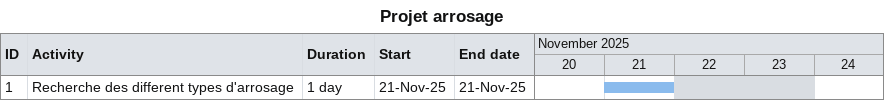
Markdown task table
Projet arrosage

| ID | Task | Duration | Start | Finish |
|---|---|---|---|---|
| 1 | Recherche des different types d'arrosage | 1d | 2025-11-21 | 2025-11-21 |
